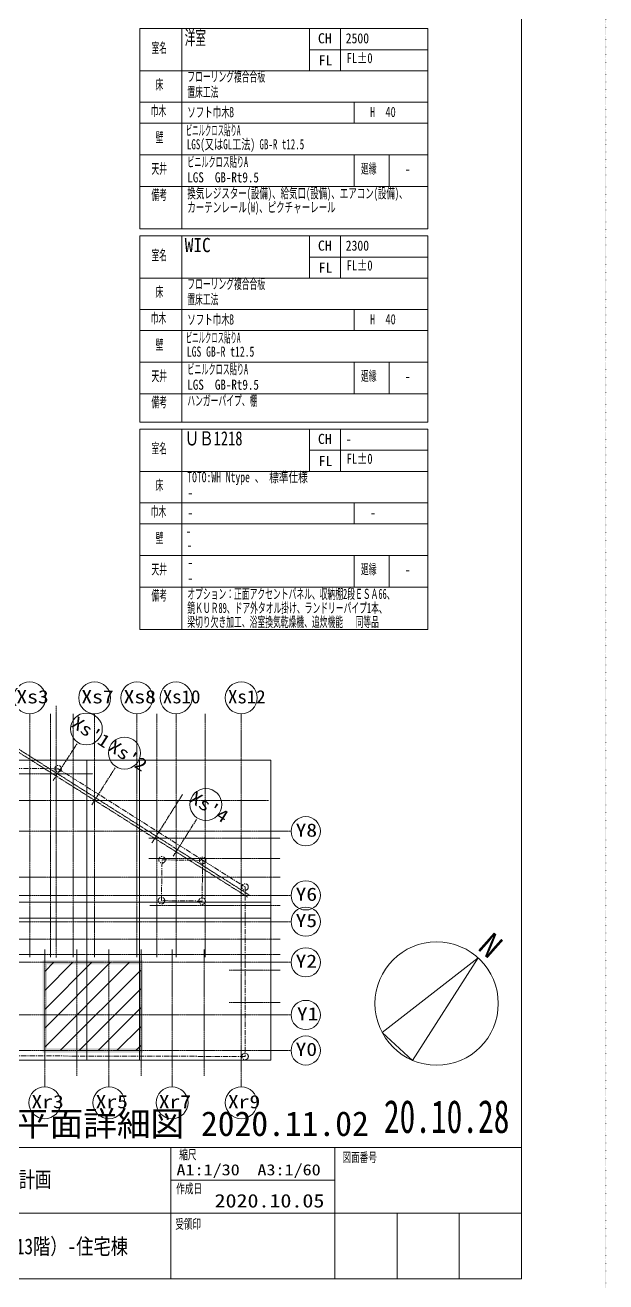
# Model space of a CAD drawing. Units: millimetres at full size, sheet at 1:30. Extents: x -17796 to 21385, y -23279 to 7734.
# Drawn here: x 2724 to 6867, y -9355 to -393 of the extents above; entities that cross this region are included whole.
import ezdxf
from ezdxf.enums import TextEntityAlignment as Align

# ---------------------------------------------------------------- set-up
doc = ezdxf.new("R2010")
doc.units = ezdxf.units.MM
doc.header["$LTSCALE"] = 30
for name, pattern in [('DASHED2', [3, 2, -1]), ('USER1', [0.26, 0.01, -0.25]), ('USER2', [2, 1.25, -0.25, 0.25, -0.25]), ('USER3', [0.48, 0.3, -0.06, 0.06, -0.06])]:
    doc.linetypes.add(name, pattern=pattern)
for name, color, linetype, lineweight in [('0-0_(S)電灯', 7, 'Continuous', 18), ('0-6_ﾄﾞｱR_K60_', 6, 'Continuous', 18), ('8-3_フェンス', 53, 'Continuous', 18), ('E-8_緑点線', 7, 'DASHED2', 9)]:
    doc.layers.add(name, color=color, linetype=linetype, lineweight=lineweight)
doc.styles.add('ＭＳ ゴシック', font='')
doc.styles.get('ＭＳ ゴシック').set_extended_font_data('MS Gothic')

msp = doc.modelspace()

# ---------------------------------------------------------------- linework, layer by layer
at = {"layer": '0-0_(S)電灯', "color": 4, "linetype": 'USER3'}
for p, q in [((2945.11, -5247.67), (2945.11, -7041.5)), ((2756.12, -5303.97), (2756.12, -7041.5)), ((2905.7, -5303.97), (2905.7, -7041.5)), ((3065.23, -5303.97), (3065.23, -7041.5)), ((3219.65, -5303.97), (3219.65, -7041.5)), ((3521.29, -5303.97), (3521.29, -7041.5)), ((3662.99, -5303.97), (3662.99, -7041.5)), ((3800.37, -5303.97), (3800.37, -7041.5)), ((4008.32, -5303.97), (4008.32, -7041.5)), ((4265.44, -5303.97), (4265.44, -7964.07)), ((4310.84, -6611.18), (2623.26, -5544.49)), ((4320.87, -6595.32), (2634.94, -5529.67)), ((3093.78, -5518.48), (2924.35, -5779.21)), ((1953.07, -5732.84), (3205.93, -5732.84)), ((3365.49, -5690.32), (3199.41, -5953.07)), ((3847.03, -5879.05), (3628.73, -6224.43)), ((2031.27, -5921.46), (4458.8, -5921.46)), ((3946.4, -6057.5), (3780.31, -6320.25)), ((1953.07, -6141.98), (4621.4, -6141.98)), ((3606.68, -6191.61), (4543.2, -6191.61)), ((3606.68, -6337.17), (4543.2, -6337.17)), ((2031.27, -6468.55), (4543.2, -6468.55)), ((1953.07, -6598.98), (4621.4, -6598.98)), ((4543.2, -6671.24), (3611.94, -6671.24)), ((1953.07, -6786.66), (4621.4, -6786.66)), ((2031.27, -6911.85), (4543.2, -6911.85)), ((2863.47, -6984.29), (2863.47, -7964.07)), ((3092.44, -6984.29), (3092.44, -7885.87)), ((3321.41, -6984.29), (3321.41, -7964.07)), ((3550.38, -6984.29), (3550.38, -7885.87)), ((3771.84, -6984.29), (3771.84, -7964.07)), ((4000.81, -6984.29), (4000.81, -7885.87)), ((1953.07, -7076.63), (4621.4, -7076.63)), ((2031.27, -7021.83), (4543.2, -7021.83)), ((4179.55, -7132.93), (4543.2, -7132.93)), ((4179.55, -7361.9), (4543.2, -7361.9)), ((1953.07, -7451.99), (4621.4, -7451.99)), ((1953.07, -7705.36), (4621.4, -7705.36))]:
    msp.add_line(p, q, dxfattribs=at)
at = {"layer": '0-0_(S)電灯', "color": 134}
for p, q in [((-17194.4, -8397.25), (6265.6, -8397.25)), ((3762.92, -9332.83), (3762.92, -8397.25)), ((4932.39, -9332.83), (4932.39, -8397.25)), ((3762.92, -8631.15), (4932.39, -8631.15)), ((505.93, -8865.04), (6265.6, -8865.04)), ((5376.79, -9332.83), (5376.79, -8865.04)), ((5821.19, -9332.83), (5821.19, -8865.04))]:
    msp.add_line(p, q, dxfattribs=at)
at = {"layer": '0-0_(S)電灯', "color": 13}
msp.add_line((3762.92, -8714.85), (3762.93, -8714.85), dxfattribs=at)
at = {"layer": '0-0_(S)電灯', "color": 4, "linetype": 'USER1'}
msp.add_lwpolyline([(-17795.56, 7734.32), (6866.76, 7734.32), (6866.76, -9684.73), (-17795.56, -9684.73)], close=True, dxfattribs=at)
at = {"layer": '0-0_(S)電灯', "lineweight": 9}
msp.add_lwpolyline([(-17194.4, 7382.42), (6265.6, 7382.42), (6265.6, -9332.83), (-17194.4, -9332.83)], close=True, dxfattribs=at)
at = {"layer": '0-0_(S)電灯', "color": 4}
for points in [[(2224.74, -5634.44), (2224.74, -6760.52), (3538.5, -6760.52), (3538.5, -5634.44)], [(3163.14, -5634.44), (3163.14, -6760.52), (4476.9, -6760.52), (4476.9, -5634.44)], [(2224.74, -6647.91), (2224.74, -7773.99), (3538.5, -7773.99), (3538.5, -6647.91)], [(3163.14, -6647.91), (3163.14, -7773.99), (4476.9, -7773.99), (4476.9, -6647.91)]]:
    msp.add_lwpolyline(points, close=True, dxfattribs=at)
at = {"layer": '0-0_(S)電灯', "linetype": 'USER2'}
for points in [[(2958.53, -5695.7), (4292.52, -6539.31), (4292.74, -7747.84), (2351.11, -7742.89), (2351.09, -5694.89), (2958.53, -5695.7), (4292.52, -6539.31), (4292.74, -7747.84), (2351.11, -7742.89), (2351.09, -5694.89)], [(3700.42, -6345.77), (3990.31, -6349.89), (3985.9, -6639.76), (3696.11, -6636.6)]]:
    msp.add_lwpolyline(points, close=True, dxfattribs=at)
at = {"layer": '0-0_(S)電灯', "color": 134}
msp.add_lwpolyline([(5271.53, -7577.96), (5488.2, -7775.57), (5955.75, -7045.33)], close=True, dxfattribs=at)
at = {"layer": '0-0_(S)電灯', "color": 4}
for centre, radius in [((2756.12, -5190.23), 113.75), ((3219.65, -5190.23), 113.75), ((3521.29, -5190.23), 113.75), ((3800.37, -5190.23), 113.75), ((4265.44, -5190.23), 113.75), ((3160.63, -5412.72), 113.75), ((3432.34, -5584.55), 113.75), ((4013.25, -5951.74), 113.75), ((4725.67, -6141.98), 104.27), ((4725.67, -6598.98), 104.27), ((4725.67, -6786.66), 104.27), ((4725.67, -7076.63), 104.27), ((4725.67, -7451.99), 104.27), ((4725.67, -7705.36), 104.27), ((2863.47, -8077.82), 113.75), ((3321.41, -8077.82), 113.75), ((3771.84, -8077.82), 113.75), ((4265.44, -8077.82), 113.75)]:
    msp.add_circle(centre, radius, dxfattribs=at)
at = {"layer": '0-0_(S)電灯', "linetype": 'USER2'}
for centre in [(2958.53, -5695.7), (3700.42, -6345.77), (3990.31, -6349.89), (4292.52, -6539.31), (3696.11, -6636.6), (3985.9, -6639.76), (4292.74, -7747.84)]:
    msp.add_circle(centre, 23.46, dxfattribs=at)
at = {"layer": '0-0_(S)電灯', "color": 134}
msp.add_circle((5659.33, -7370.34), 439.88, dxfattribs=at)
at = {"layer": '0-6_ﾄﾞｱR_K60_'}
for p, q in [((2863.47, -7142.51), (2929.36, -7076.63)), ((2863.47, -7277.22), (3064.06, -7076.63)), ((2863.47, -7411.92), (3198.76, -7076.63)), ((2863.47, -7546.62), (3333.47, -7076.63)), ((2863.47, -7681.33), (3468.17, -7076.63)), ((2974.15, -7705.36), (3550.38, -7129.12)), ((3108.85, -7705.36), (3550.38, -7263.83)), ((3243.55, -7705.36), (3550.38, -7398.53)), ((3378.26, -7705.36), (3550.38, -7533.24)), ((3512.96, -7705.36), (3550.38, -7667.94))]:
    msp.add_line(p, q, dxfattribs=at)
for points in [[(2878.47, -7091.63), (2848.47, -7061.63), (3535.38, -7091.63), (3565.38, -7061.63)], [(2878.47, -7690.36), (2848.47, -7720.36), (2878.47, -7091.63), (2848.47, -7061.63)], [(3535.38, -7091.63), (3565.38, -7061.63), (3535.38, -7690.36), (3565.38, -7720.36)], [(3535.38, -7690.36), (3565.38, -7720.36), (2878.47, -7690.36), (2848.47, -7720.36)]]:
    msp.add_solid(points, dxfattribs=at)
at = {"layer": '8-3_フェンス'}
for p, q in [((3841.23, -418.62), (3841.23, -1847.04)), ((4752.95, -418.62), (4752.95, -718.61)), ((4972.96, -418.62), (4972.96, -718.61)), ((4752.95, -568.62), (5596.26, -568.62)), ((3541.23, -718.61), (5596.26, -718.61)), ((3541.23, -943.61), (5596.26, -943.61)), ((5070.17, -943.61), (5070.17, -1093.61)), ((3541.23, -1093.61), (5596.26, -1093.61)), ((3541.23, -1318.62), (5596.26, -1318.62)), ((5070.17, -1318.62), (5070.17, -1543.62)), ((5320.21, -1318.62), (5320.21, -1543.62)), ((3541.23, -1543.62), (5596.26, -1543.62)), ((3841.23, -1897.04), (3841.23, -3225.46)), ((4752.95, -1897.04), (4752.95, -2197.03)), ((4972.96, -1897.04), (4972.96, -2197.03)), ((4752.95, -2047.04), (5596.26, -2047.04)), ((3541.23, -2197.03), (5596.26, -2197.03)), ((3541.23, -2422.03), (5596.26, -2422.03)), ((5070.17, -2422.03), (5070.17, -2572.03)), ((3541.23, -2572.03), (5596.26, -2572.03)), ((3541.23, -2797.04), (5596.26, -2797.04)), ((5070.17, -2797.04), (5070.17, -3022.04)), ((5320.21, -2797.04), (5320.21, -3022.04)), ((3541.23, -3022.04), (5596.26, -3022.04)), ((3841.23, -3275.46), (3841.23, -4703.88)), ((4752.95, -3275.46), (4752.95, -3575.45)), ((4972.96, -3275.46), (4972.96, -3575.45)), ((4752.95, -3425.46), (5596.26, -3425.46)), ((3541.23, -3575.45), (5596.26, -3575.45)), ((3541.23, -3800.45), (5596.26, -3800.45)), ((5070.17, -3800.45), (5070.17, -3950.45)), ((3541.23, -3950.45), (5596.26, -3950.45)), ((3541.23, -4175.45), (5596.26, -4175.45)), ((5070.17, -4175.45), (5070.17, -4400.46)), ((5320.21, -4175.45), (5320.21, -4400.46)), ((3541.23, -4400.46), (5596.26, -4400.46))]:
    msp.add_line(p, q, dxfattribs=at)
for points in [[(5596.26, -418.62), (3541.23, -418.62), (3541.23, -1847.04), (5596.26, -1847.04)], [(5596.26, -1897.04), (3541.23, -1897.04), (3541.23, -3225.46), (5596.26, -3225.46)], [(5596.26, -3275.46), (3541.23, -3275.46), (3541.23, -4703.88), (5596.26, -4703.88)]]:
    msp.add_lwpolyline(points, close=True, dxfattribs=at)

# ---------------------------------------------------------------- texts
at = {"layer": '0-0_(S)電灯', "color": 4, "style": 'ＭＳ ゴシック'}
for s, width, p in [('Xs3', 1.2, (2661.33, -5258.08)), ('Xs7', 1.2, (3124.86, -5258.08)), ('Xs8', 1.2, (3426.5, -5258.08)), ('Xs10', 1.05, (3705.58, -5258.08)), ('Xs12', 1.05, (4170.65, -5258.08)), ('Y8', 1.2, (4653.06, -6208.95)), ('Y6', 1.2, (4653.06, -6665.95)), ('Y5', 1.2, (4653.06, -6853.63)), ('Y2', 1.2, (4653.06, -7143.59)), ('Y1', 1.2, (4662.36, -7518.95)), ('Y0', 1.2, (4653.06, -7772.32)), ('Xr3', 1.2, (2768.68, -8145.67)), ('Xr5', 1.2, (3226.62, -8145.67)), ('Xr7', 1.2, (3677.05, -8145.67)), ('Xr9', 1.2, (4170.65, -8145.67))]:
    msp.add_text(s, height=94.05, dxfattribs=dict(at, width=width)).set_placement(p, align=Align.BOTTOM_LEFT)
at = {"layer": '0-0_(S)電灯', "color": 4, "style": 'ＭＳ ゴシック', "width": 1.2}
for s, p in [("Xs'1", (3030.81, -5415.72)), ("Xs'2", (3295.02, -5582.68)), ("Xs'4", (3874.43, -5948.89))]:
    msp.add_text(s, height=90.29, rotation=327, dxfattribs=at).set_placement(p, align=Align.BOTTOM_LEFT)
at = {"layer": '0-0_(S)電灯', "color": 134, "style": 'ＭＳ ゴシック'}
msp.add_text('N', height=169.3, rotation=318.434, dxfattribs=at).set_placement((5912.08, -7018.63), align=Align.BOTTOM_LEFT)
for s, height, width, p in [('20.10.28', 235.1, 0.7, (5282.98, -8363.89)), ('縮尺', 67.71, 0.65, (3822.98, -8502.13)), ('A1:1/30', 79, 1.2, (3803.38, -8619.25)), ('A3:1/60', 79, 1.2, (4380.83, -8619.25)), ('図面番号', 67.71, 0.65, (4987.16, -8521.3)), ('(仮称)一之江８丁目駅前計画', 112.9, 0.75, (1408.73, -8715.84)), ('作成日', 67.71, 0.65, (3801.28, -8744.25)), ('2020.10.05', 95.98, 1.2, (4075.01, -8853.66)), ('受領印', 67.71, 0.65, (3794.39, -8996.76)), ('Cタイプ平面詳細図（6～13階）-住宅棟', 112.9, 0.8, (1302.37, -9192.44))]:
    msp.add_text(s, height=height, dxfattribs=dict(at, width=width)).set_placement(p, align=Align.BOTTOM_LEFT)
at = {"layer": '8-3_フェンス', "style": 'ＭＳ ゴシック'}
for s, height, rotation, width, p in [('洋室', 101, 359.999, 0.55, (3861.93, -564.11)), ('巾木', 72.14, 0.001, 0.55, (3619.26, -1062.57)), ('備考', 72.14, 0.001, 0.55, (3624.97, -1660.48)), ('WIC', 101, 359.999, 0.9, (3861.93, -2042.53)), ('巾木', 72.14, 0.001, 0.55, (3619.26, -2540.99)), ('備考', 72.14, 0.001, 0.55, (3624.97, -3138.9)), ('ＵＢ1218', 101, 359.999, 0.75, (3861.93, -3420.95)), ('巾木', 72.14, 0.001, 0.55, (3619.26, -3919.41)), ('備考', 72.14, 0.001, 0.55, (3624.97, -4517.32))]:
    msp.add_text(s, height=height, rotation=rotation, dxfattribs=dict(at, width=width)).set_placement(p, align=Align.BOTTOM_LEFT)
for s, height, width, p in [('室名', 72.14, 0.55, (3624.7, -612.38)), ('2500', 72.16, 0.85, (5010.5, -545)), ('FL±0', 72.16, 0.75, (5017.95, -686.24)), ('フローリング複合合板', 72.14, 0.55, (3880.42, -817.48)), ('床', 72.14, 0.55, (3653.61, -874.11)), ('置床工法', 72.14, 0.55, (3880.42, -927.48)), ('ソフト巾木B', 72.16, 0.6, (3880.42, -1071.97)), ('H\u300040', 72.16, 0.75, (5183.52, -1069.99)), ('壁', 72.14, 0.55, (3654.69, -1251.02)), ('ビニルクロス貼りA', 72.16, 0.45, (3870.15, -1201.14)), ('LGS(又はGL工法) GB-R t12.5', 72.16, 0.65, (3877.43, -1300.68)), ('ビニルクロス貼りA', 72.16, 0.5, (3880.7, -1426.15)), ('天井', 72.14, 0.55, (3624.69, -1474.5)), ('廻縁', 72.14, 0.55, (5119.65, -1473.74)), ('-', 72.16, 0.9, (5430.38, -1477.14)), ('LGS\u3000GB-Rt9.5', 72.16, 0.8, (3880.7, -1536.72)), ('換気レジスター(設備)、給気口(設備)、エアコン(設備)、', 72.16, 0.6, (3880.7, -1649.82)), ('カーテンレール(W)、ピクチャーレール', 72.16, 0.6, (3880.7, -1749.82)), ('2300', 72.16, 0.85, (5010.5, -2023.42)), ('室名', 72.14, 0.55, (3624.7, -2090.8)), ('FL±0', 72.16, 0.75, (5017.95, -2164.66)), ('フローリング複合合板', 72.14, 0.55, (3880.42, -2295.9)), ('床', 72.14, 0.55, (3653.61, -2352.53)), ('置床工法', 72.14, 0.55, (3880.42, -2405.9)), ('ソフト巾木B', 72.16, 0.6, (3880.42, -2550.39)), ('H\u300040', 72.16, 0.75, (5183.52, -2548.41)), ('ビニルクロス貼りA', 72.16, 0.45, (3870.15, -2679.56)), ('壁', 72.14, 0.55, (3654.69, -2729.44)), ('LGS GB-R t12.5', 72.16, 0.7, (3877.43, -2779.1)), ('天井', 72.14, 0.55, (3624.69, -2952.92)), ('ビニルクロス貼りA', 72.16, 0.5, (3880.7, -2904.57)), ('廻縁', 72.14, 0.55, (5119.65, -2952.16)), ('LGS\u3000GB-Rt9.5', 72.16, 0.8, (3880.7, -3015.14)), ('-', 72.16, 0.9, (5430.38, -2955.56)), ('ハンガーパイプ、棚', 72.14, 0.55, (3880.7, -3128.24)), ('室名', 72.14, 0.55, (3624.7, -3469.22)), ('-', 72.16, 0.85, (5010.5, -3401.84)), ('FL±0', 72.16, 0.75, (5017.95, -3543.08)), ('TOTO:WH Ntype 、 標準仕様', 72.16, 0.7, (3880.42, -3674.32)), ('床', 72.14, 0.55, (3653.61, -3730.95)), ('-', 72.16, 0.9, (3880.42, -3784.32)), ('-', 72.16, 0.9, (3880.42, -3928.81)), ('-', 72.16, 0.9, (5183.52, -3926.83)), ('壁', 72.14, 0.55, (3654.69, -4107.86)), ('-', 72.16, 0.75, (3870.15, -4057.98)), ('-', 72.16, 0.75, (3877.43, -4157.52)), ('天井', 72.14, 0.55, (3624.69, -4331.34)), ('-', 72.16, 0.85, (3880.7, -4282.99)), ('廻縁', 72.14, 0.55, (5119.65, -4330.58)), ('-', 72.16, 0.9, (5430.38, -4333.98)), ('-', 72.16, 0.85, (3880.7, -4393.56)), ('オプション：正面アクセントパネル、収納棚2段ＥＳＡ66、', 72.16, 0.55, (3880.7, -4506.66)), ('鏡ＫＵＲ89、ドア外タオル掛け、ランドリーパイプ1本、', 72.16, 0.55, (3880.7, -4606.66)), ('梁切り欠き加工、浴室換気乾燥機、追炊機能   同等品', 72.16, 0.55, (3880.7, -4706.66))]:
    msp.add_text(s, height=height, dxfattribs=dict(at, width=width)).set_placement(p, align=Align.BOTTOM_LEFT)
for s, rotation, p in [('CH', 0.001, (4812.68, -545)), ('FL', 359.999, (4817.67, -702.5)), ('CH', 0.001, (4812.68, -2023.42)), ('FL', 359.999, (4817.67, -2180.92)), ('CH', 0.001, (4812.68, -3401.84)), ('FL', 359.999, (4817.67, -3559.34))]:
    msp.add_text(s, height=72.16, rotation=rotation, dxfattribs=at).set_placement(p, align=Align.BOTTOM_LEFT)
at = {"layer": 'E-8_緑点線', "color": 5, "style": 'ＭＳ ゴシック'}
msp.add_text('Cタイプ\u3000空調・換気平面詳細図 2020.11.02', height=176, dxfattribs=at).set_placement((377.68, -8367.71), align=Align.BOTTOM_LEFT)

doc.saveas('drawing.dxf')
